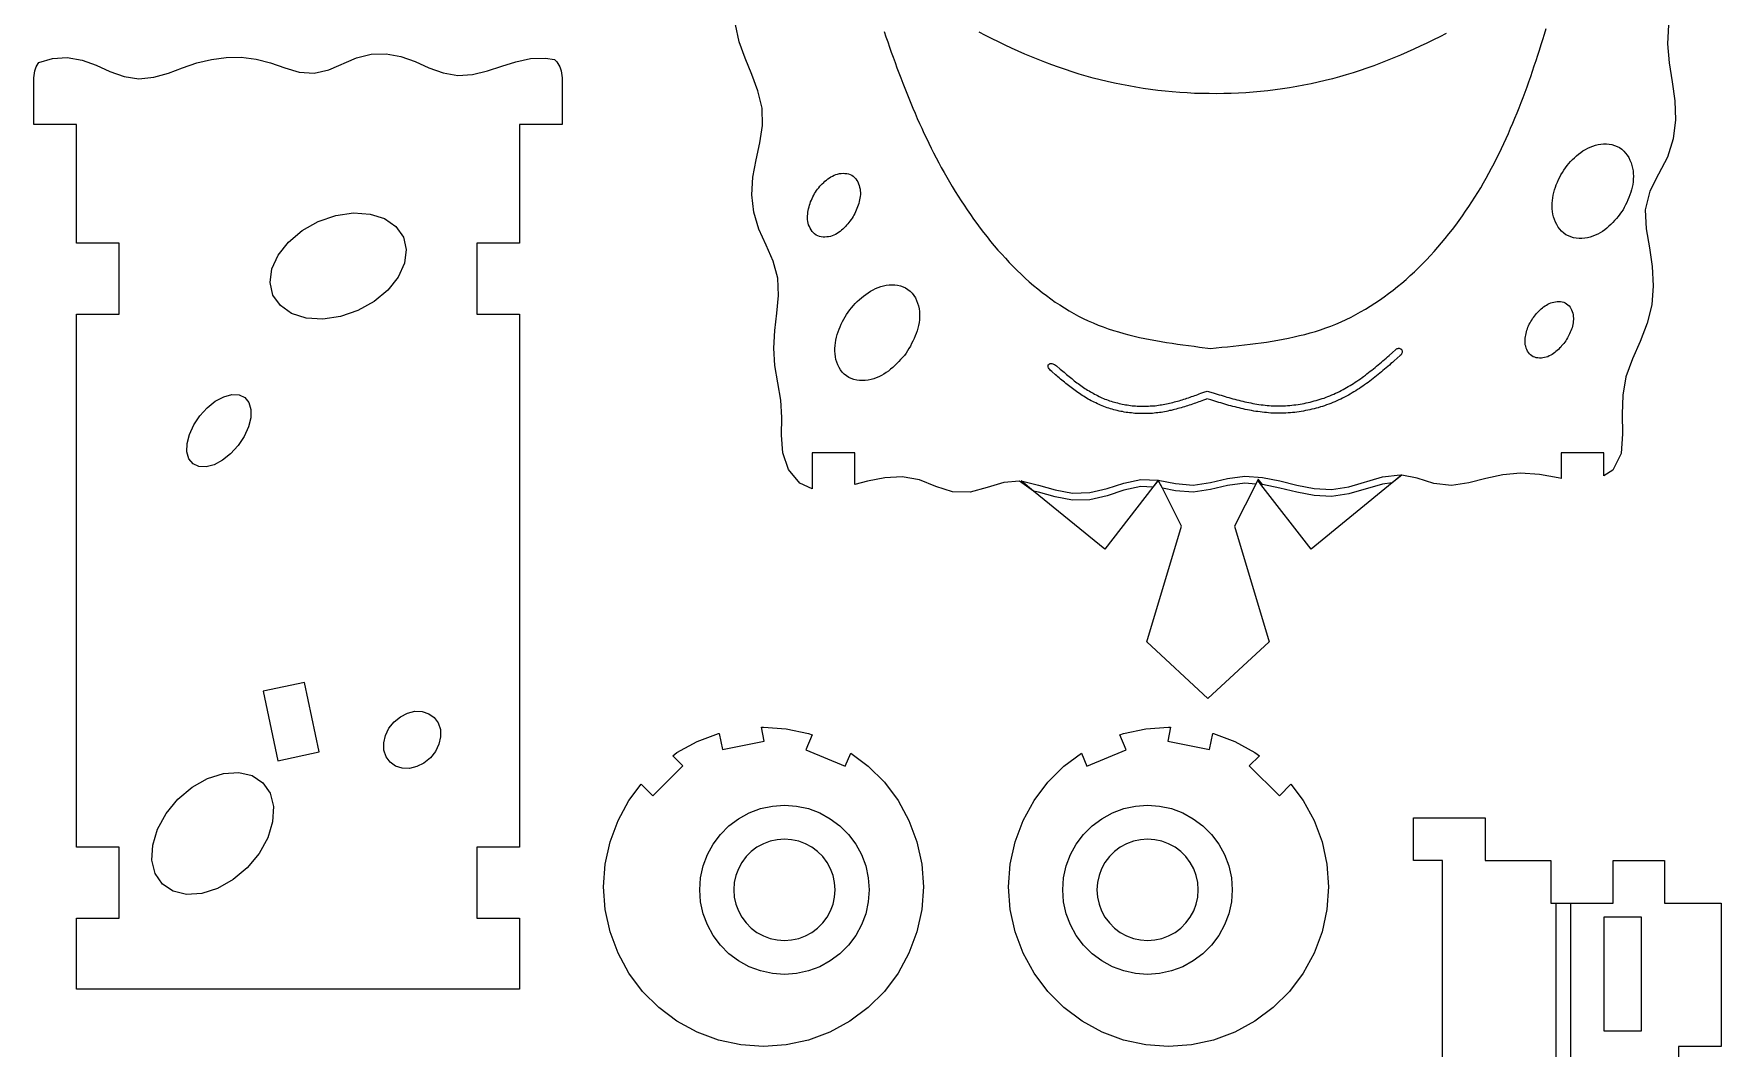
# Model space of a CAD drawing. Extents: x 2 to 268, y 5 to 228.
# Drawn here: x 148.1 to 266.9, y 86.3 to 157.7 of the extents above; entities that cross this region are included whole.
import ezdxf

# ---------------------------------------------------------------- set-up
doc = ezdxf.new("R2010")
doc.units = 0
doc.layers.add('CUT', color=62, linetype='CONTINUOUS')
doc.layers.add('ENGRAVE', color=132, linetype='CONTINUOUS')

msp = doc.modelspace()

# ---------------------------------------------------------------- linework, layer by layer
at = {"layer": 'CUT'}
for points in [[(263.2, 158.36), (263.11, 157.02), (263.24, 155.67), (263.46, 154.34), (263.64, 153.01), (263.68, 151.66), (263.52, 150.32), (263.11, 149.04), (262.49, 147.84), (261.88, 146.64), (261.56, 145.34), (261.63, 143.99), (261.85, 142.66), (262.04, 141.33), (262.12, 139.98), (262.01, 138.64), (261.69, 137.34), (261.2, 136.07), (260.65, 134.83), (260.19, 133.58), (259.97, 132.28), (259.93, 130.94), (259.95, 129.55), (259.85, 128.17), (259.27, 126.99), (258.63, 126.6), (258.63, 128.21), (255.63, 128.21), (255.63, 126.42), (255.43, 126.46), (254.11, 126.7), (252.77, 126.78), (251.54, 126.66), (250.33, 126.42), (249.13, 126.11), (247.91, 125.92), (246.68, 126.06), (245.5, 126.43), (244.41, 126.64), (244.4, 126.64), (243.74, 126.1), (238.03, 121.43), (234.49, 126), (234.61, 125.99), (234.3, 126.36), (234.13, 126.02), (232.63, 123.06), (235.08, 114.92), (230.77, 110.91), (226.46, 114.92), (228.91, 123.06), (227.56, 125.74), (227.27, 126.27), (226.9, 125.81), (223.51, 121.43), (218.5, 125.53), (217.5, 126.23), (216.4, 126.14), (215.22, 125.78), (214.02, 125.46), (212.79, 125.47), (211.61, 125.85), (210.47, 126.31), (209.25, 126.53), (208.02, 126.45), (206.8, 126.23), (205.91, 125.98), (205.91, 128.21), (202.91, 128.21), (202.91, 125.69), (202.05, 126.09), (201.23, 127.04), (200.85, 128.21), (200.76, 129.46), (200.77, 130.7), (200.7, 131.93), (200.48, 133.14), (200.27, 134.37), (200.2, 135.6), (200.28, 136.83), (200.43, 138.05), (200.53, 139.29), (200.49, 140.53), (200.16, 141.71), (199.66, 142.84), (199.16, 143.97), (198.8, 145.16), (198.65, 146.39), (198.74, 147.62), (198.97, 148.84), (199.23, 150.04), (199.41, 151.27), (199.38, 152.5), (199.09, 153.71), (198.66, 154.87), (198.18, 156.01), (197.76, 157.17), (197.51, 158.38)], [(207.98, 157.88), (208.1, 157.52), (208.23, 157.16), (208.35, 156.79), (208.48, 156.43), (208.61, 156.07), (208.74, 155.7), (208.87, 155.34), (209.01, 154.98), (209.14, 154.62), (209.28, 154.26), (209.42, 153.9), (209.56, 153.55), (209.71, 153.19), (209.85, 152.83), (210, 152.48), (210.15, 152.13), (210.31, 151.77), (210.46, 151.42), (210.62, 151.07), (210.78, 150.72), (210.95, 150.37), (211.12, 150.03), (211.29, 149.68), (211.46, 149.34), (211.64, 148.99), (211.82, 148.65), (212, 148.31), (212.19, 147.97), (212.38, 147.64), (212.57, 147.3), (212.77, 146.97), (212.97, 146.63), (213.18, 146.3), (213.39, 145.97), (213.6, 145.65), (213.82, 145.32), (214.05, 145), (214.27, 144.68), (214.5, 144.36), (214.74, 144.04), (214.98, 143.73), (215.22, 143.42), (215.47, 143.11), (215.73, 142.8), (215.98, 142.5), (216.25, 142.21), (216.51, 141.92), (216.78, 141.63), (217.05, 141.35), (217.33, 141.07), (217.62, 140.8), (217.9, 140.53), (218.19, 140.27), (218.49, 140.01), (218.79, 139.77), (219.09, 139.52), (219.4, 139.29), (219.71, 139.06), (220.02, 138.84), (220.34, 138.63), (220.66, 138.42), (220.99, 138.22), (221.32, 138.04), (221.66, 137.85), (221.99, 137.68), (222.34, 137.52), (222.68, 137.37), (223.03, 137.22), (223.39, 137.09), (223.74, 136.96), (224.11, 136.84), (224.47, 136.73), (224.84, 136.62), (225.21, 136.53), (225.58, 136.44), (225.95, 136.35), (226.33, 136.27), (226.71, 136.19), (227.09, 136.12), (227.47, 136.05), (227.85, 135.99), (228.24, 135.93), (228.63, 135.87), (229.01, 135.82), (229.4, 135.77), (229.79, 135.72), (230.18, 135.67), (230.96, 135.57), (231.75, 135.65), (232.15, 135.69), (232.55, 135.73), (232.94, 135.77), (233.34, 135.82), (233.73, 135.86), (234.12, 135.91), (234.51, 135.97), (234.9, 136.02), (235.29, 136.09), (235.68, 136.15), (236.06, 136.22), (236.45, 136.3), (236.83, 136.38), (237.21, 136.47), (237.58, 136.56), (237.96, 136.66), (238.33, 136.77), (238.7, 136.89), (239.06, 137.01), (239.42, 137.15), (239.78, 137.29), (240.14, 137.44), (240.49, 137.6), (240.84, 137.77), (241.18, 137.95), (241.52, 138.14), (241.86, 138.33), (242.19, 138.54), (242.52, 138.75), (242.85, 138.97), (243.17, 139.2), (243.49, 139.43), (243.8, 139.67), (244.11, 139.92), (244.41, 140.17), (244.72, 140.43), (245.01, 140.7), (245.3, 140.97), (245.59, 141.24), (245.88, 141.53), (246.15, 141.81), (246.43, 142.11), (246.7, 142.4), (246.96, 142.7), (247.22, 143.01), (247.48, 143.31), (247.73, 143.63), (247.98, 143.94), (248.22, 144.26), (248.45, 144.58), (248.68, 144.9), (248.91, 145.23), (249.13, 145.56), (249.35, 145.89), (249.56, 146.22), (249.76, 146.55), (249.97, 146.89), (250.16, 147.23), (250.36, 147.57), (250.55, 147.91), (250.73, 148.26), (250.91, 148.6), (251.09, 148.95), (251.26, 149.3), (251.43, 149.65), (251.6, 150), (251.76, 150.36), (251.92, 150.71), (252.08, 151.07), (252.23, 151.43), (252.38, 151.79), (252.53, 152.15), (252.67, 152.52), (252.82, 152.88), (252.95, 153.25), (253.09, 153.61), (253.23, 153.98), (253.36, 154.35), (253.49, 154.72), (253.62, 155.09), (253.74, 155.46), (253.87, 155.84), (253.99, 156.21), (254.11, 156.58), (254.23, 156.96), (254.35, 157.33), (254.46, 157.71), (254.58, 158.09)], [(247.55, 157.75), (247.09, 157.52), (246.64, 157.29), (246.18, 157.07), (245.72, 156.85), (245.26, 156.64), (244.79, 156.43), (244.33, 156.23), (243.86, 156.03), (243.39, 155.84), (242.91, 155.65), (242.44, 155.48), (241.96, 155.31), (241.48, 155.14), (241, 154.98), (240.51, 154.83), (240.02, 154.69), (239.53, 154.56), (239.03, 154.43), (238.54, 154.31), (238.04, 154.2), (237.53, 154.1), (237.03, 154.01), (236.52, 153.92), (236.01, 153.84), (235.5, 153.77), (234.99, 153.71), (234.47, 153.66), (233.96, 153.61), (233.44, 153.58), (232.93, 153.55), (232.41, 153.52), (231.89, 153.51), (231.37, 153.5), (230.85, 153.51), (230.33, 153.52), (229.82, 153.53), (229.3, 153.56), (228.78, 153.59), (228.26, 153.63), (227.75, 153.68), (227.23, 153.74), (226.72, 153.81), (226.21, 153.88), (225.7, 153.96), (225.19, 154.05), (224.68, 154.15), (224.18, 154.25), (223.68, 154.37), (223.18, 154.49), (222.68, 154.61), (222.19, 154.75), (221.7, 154.89), (221.21, 155.05), (220.73, 155.2), (220.25, 155.37), (219.77, 155.54), (219.29, 155.72), (218.82, 155.91), (218.35, 156.1), (217.88, 156.3), (217.42, 156.5), (216.95, 156.71), (216.49, 156.93), (216.03, 157.15), (215.57, 157.37), (215.12, 157.6), (214.66, 157.83)], [(247.29, 85.42), (247.29, 99.52), (245.25, 99.52), (245.25, 102.52), (250.29, 102.52), (250.29, 99.52), (254.91, 99.52), (254.91, 96.52), (256.29, 96.52), (256.29, 96.52), (259.29, 96.52), (259.29, 99.52), (262.9, 99.52), (262.9, 96.52), (266.9, 96.52), (266.9, 86.42), (263.9, 86.42), (263.9, 81.42)]]:
    msp.add_lwpolyline(points, dxfattribs=at)
for points in [[(182.31, 137.98), (182.31, 100.45), (179.31, 100.45), (179.31, 95.45), (182.31, 95.45), (182.31, 90.45), (151.11, 90.45), (151.11, 95.45), (154.11, 95.45), (154.11, 100.45), (151.11, 100.45), (151.11, 137.98), (154.11, 137.98), (154.11, 142.98), (151.11, 142.98), (151.11, 151.33), (148.11, 151.33), (148.11, 154.43), (148.11, 154.62), (148.13, 154.79), (148.15, 154.96), (148.18, 155.11), (148.23, 155.26), (148.28, 155.39), (148.34, 155.52), (148.41, 155.64), (148.46, 155.71), (149.42, 155.98), (150.47, 156.06), (151.51, 155.88), (152.5, 155.51), (153.47, 155.07), (154.48, 154.72), (155.51, 154.56), (156.56, 154.67), (157.59, 154.95), (158.58, 155.32), (159.58, 155.67), (160.61, 155.91), (161.66, 156.05), (162.71, 156.07), (163.76, 155.95), (164.78, 155.69), (165.78, 155.33), (166.8, 155.02), (167.84, 154.95), (168.87, 155.18), (170.83, 156.03), (171.86, 156.28), (172.91, 156.31), (173.95, 156.13), (174.95, 155.78), (175.92, 155.34), (176.92, 154.97), (177.96, 154.79), (179, 154.87), (180.04, 155.11), (181.05, 155.44), (182.05, 155.76), (183.09, 155.98), (184.13, 156.02), (184.76, 155.92), (184.84, 155.85), (184.93, 155.75), (185.01, 155.64), (185.08, 155.52), (185.14, 155.39), (185.19, 155.26), (185.23, 155.11), (185.27, 154.96), (185.29, 154.79), (185.3, 154.62), (185.31, 154.43), (185.31, 151.33), (182.31, 151.33), (182.31, 142.98), (179.31, 142.98), (179.31, 137.98)], [(167.18, 112.05), (164.25, 111.44), (165.28, 106.54), (168.21, 107.16)], [(207.99, 90.29), (206.85, 89.16), (205.57, 88.2), (204.16, 87.43), (202.65, 86.87), (201.08, 86.53), (199.48, 86.41), (197.88, 86.53), (196.31, 86.87), (194.8, 87.43), (193.39, 88.2), (192.11, 89.16), (190.97, 90.29), (190.01, 91.58), (189.24, 92.99), (188.68, 94.49), (188.34, 96.06), (188.22, 97.66), (188.34, 99.26), (188.68, 100.83), (189.24, 102.33), (190.01, 103.74), (190.86, 104.88), (191.68, 104.06), (193.8, 106.19), (193.09, 106.89), (193.39, 107.12), (194.8, 107.89), (196.31, 108.45), (196.37, 108.46), (196.59, 107.34), (199.53, 107.91), (199.34, 108.9), (199.48, 108.9), (201.08, 108.79), (202.65, 108.45), (202.9, 108.36), (202.47, 107.31), (205.23, 106.16), (205.62, 107.08), (206.85, 106.16), (207.99, 105.02), (208.95, 103.74), (209.72, 102.33), (210.28, 100.83), (210.62, 99.26), (210.74, 97.66), (210.62, 96.06), (210.28, 94.49), (209.72, 92.99), (208.95, 91.58)], [(237.47, 103.74), (238.24, 102.33), (238.8, 100.83), (239.14, 99.26), (239.25, 97.66), (239.14, 96.06), (238.8, 94.49), (238.24, 92.99), (237.47, 91.58), (236.5, 90.29), (235.37, 89.16), (234.08, 88.2), (232.67, 87.43), (231.17, 86.87), (229.6, 86.53), (228, 86.41), (226.39, 86.53), (224.82, 86.87), (223.32, 87.43), (221.91, 88.2), (220.62, 89.16), (219.49, 90.29), (218.53, 91.58), (217.75, 92.99), (217.19, 94.49), (216.85, 96.06), (216.74, 97.66), (216.85, 99.26), (217.19, 100.83), (217.75, 102.33), (218.53, 103.74), (219.49, 105.02), (220.62, 106.16), (221.86, 107.08), (222.24, 106.16), (225.01, 107.31), (224.57, 108.36), (224.82, 108.45), (226.39, 108.79), (228, 108.9), (228.13, 108.9), (227.94, 107.91), (230.88, 107.34), (231.11, 108.46), (231.17, 108.45), (232.67, 107.89), (234.08, 107.12), (234.39, 106.89), (233.68, 106.19), (235.8, 104.06), (236.61, 104.88)]]:
    msp.add_lwpolyline(points, close=True, dxfattribs=at)
at = {"layer": 'ENGRAVE'}
for points in [[(182.31, 137.98), (182.31, 100.45), (179.31, 100.45), (179.31, 95.45), (182.31, 95.45), (182.31, 90.45), (151.11, 90.45), (151.11, 95.45), (154.11, 95.45), (154.11, 100.45), (151.11, 100.45), (151.11, 137.98), (154.11, 137.98), (154.11, 142.98), (151.11, 142.98), (151.11, 151.33), (148.11, 151.33), (148.11, 154.43), (148.11, 154.62), (148.13, 154.79), (148.15, 154.96), (148.18, 155.11), (148.23, 155.26), (148.28, 155.39), (148.34, 155.52), (148.41, 155.64), (148.46, 155.71), (149.42, 155.98), (150.47, 156.06), (151.51, 155.88), (152.5, 155.51), (153.47, 155.07), (154.48, 154.72), (155.51, 154.56), (156.56, 154.67), (157.59, 154.95), (158.58, 155.32), (159.58, 155.67), (160.61, 155.91), (161.66, 156.05), (162.71, 156.07), (163.76, 155.95), (164.78, 155.69), (165.78, 155.33), (166.8, 155.02), (167.84, 154.95), (168.87, 155.18), (170.83, 156.03), (171.86, 156.28), (172.91, 156.31), (173.95, 156.13), (174.95, 155.78), (175.92, 155.34), (176.92, 154.97), (177.96, 154.79), (179, 154.87), (180.04, 155.11), (181.05, 155.44), (182.05, 155.76), (183.09, 155.98), (184.13, 156.02), (184.76, 155.92), (184.84, 155.85), (184.93, 155.75), (185.01, 155.64), (185.08, 155.52), (185.14, 155.39), (185.19, 155.26), (185.23, 155.11), (185.27, 154.96), (185.29, 154.79), (185.3, 154.62), (185.31, 154.43), (185.31, 151.33), (182.31, 151.33), (182.31, 142.98), (179.31, 142.98), (179.31, 137.98)], [(258.21, 143.62), (258.04, 143.54), (257.86, 143.47), (257.67, 143.41), (257.48, 143.36), (257.29, 143.33), (257.09, 143.32), (256.9, 143.32), (256.7, 143.33), (256.51, 143.37), (256.32, 143.42), (256.14, 143.49), (255.97, 143.58), (255.82, 143.69), (255.67, 143.82), (255.54, 143.96), (255.42, 144.12), (255.32, 144.29), (255.23, 144.46), (255.16, 144.64), (255.1, 144.83), (255.06, 145.02), (255.02, 145.21), (255.01, 145.4), (255, 145.59), (255.01, 145.79), (255.02, 145.98), (255.05, 146.17), (255.08, 146.36), (255.12, 146.55), (255.17, 146.74), (255.23, 146.92), (255.29, 147.1), (255.37, 147.28), (255.44, 147.46), (255.53, 147.63), (255.62, 147.8), (255.72, 147.96), (255.82, 148.12), (255.93, 148.28), (256.05, 148.44), (256.17, 148.59), (256.29, 148.73), (256.43, 148.87), (256.57, 149), (256.71, 149.13), (256.86, 149.25), (257.01, 149.37), (257.17, 149.48), (257.34, 149.58), (257.51, 149.67), (257.68, 149.75), (257.86, 149.82), (258.05, 149.88), (258.23, 149.93), (258.43, 149.96), (258.62, 149.98), (258.82, 149.98), (259.01, 149.96), (259.21, 149.92), (259.39, 149.87), (259.57, 149.8), (259.74, 149.71), (259.9, 149.6), (260.04, 149.47), (260.17, 149.33), (260.29, 149.17), (260.39, 149.01), (260.48, 148.83), (260.56, 148.65), (260.62, 148.46), (260.66, 148.27), (260.7, 148.08), (260.71, 147.89), (260.72, 147.7), (260.71, 147.5), (260.7, 147.31), (260.67, 147.12), (260.63, 146.93), (260.59, 146.75), (260.53, 146.57), (260.47, 146.39), (260.4, 146.21), (260.33, 146.03), (260.25, 145.85), (260.17, 145.68), (260.08, 145.5), (260, 145.33), (259.88, 145.18), (259.76, 145.02), (259.64, 144.87), (259.52, 144.72), (259.4, 144.58), (259.27, 144.44), (259.14, 144.3), (259, 144.17), (258.85, 144.04), (258.7, 143.92), (258.55, 143.81), (258.38, 143.71)], [(206.25, 146.03), (206.22, 145.91), (206.19, 145.78), (206.15, 145.66), (206.11, 145.54), (206.06, 145.43), (206.01, 145.31), (205.96, 145.19), (205.91, 145.08), (205.85, 144.96), (205.8, 144.85), (205.72, 144.74), (205.65, 144.64), (205.57, 144.54), (205.49, 144.44), (205.41, 144.34), (205.33, 144.24), (205.25, 144.15), (205.16, 144.06), (205.07, 143.97), (204.97, 143.89), (204.87, 143.81), (204.77, 143.73), (204.66, 143.67), (204.55, 143.6), (204.43, 143.55), (204.31, 143.5), (204.19, 143.46), (204.06, 143.44), (203.93, 143.42), (203.8, 143.41), (203.67, 143.41), (203.54, 143.43), (203.42, 143.45), (203.3, 143.5), (203.18, 143.55), (203.08, 143.63), (202.99, 143.71), (202.9, 143.81), (202.83, 143.92), (202.76, 144.03), (202.71, 144.15), (202.66, 144.27), (202.63, 144.4), (202.61, 144.52), (202.59, 144.65), (202.58, 144.78), (202.59, 144.9), (202.6, 145.03), (202.61, 145.16), (202.63, 145.28), (202.66, 145.41), (202.69, 145.53), (202.72, 145.66), (202.76, 145.78), (202.8, 145.9), (202.85, 146.02), (202.9, 146.13), (202.96, 146.25), (203.02, 146.36), (203.08, 146.47), (203.15, 146.58), (203.22, 146.68), (203.29, 146.79), (203.37, 146.89), (203.45, 146.99), (203.54, 147.08), (203.62, 147.17), (203.72, 147.26), (203.81, 147.35), (203.91, 147.43), (204.01, 147.51), (204.12, 147.58), (204.22, 147.65), (204.34, 147.71), (204.45, 147.76), (204.57, 147.81), (204.69, 147.85), (204.82, 147.88), (204.95, 147.9), (205.08, 147.91), (205.21, 147.9), (205.34, 147.89), (205.46, 147.86), (205.58, 147.82), (205.7, 147.76), (205.8, 147.69), (205.89, 147.6), (205.98, 147.51), (206.05, 147.4), (206.12, 147.29), (206.17, 147.17), (206.22, 147.04), (206.25, 146.92), (206.28, 146.79), (206.29, 146.67), (206.3, 146.54), (206.3, 146.41), (206.29, 146.28), (206.27, 146.16)], [(167.28, 137.71), (166.26, 138.03), (165.47, 138.59), (164.95, 139.33), (164.75, 140.21), (164.87, 141.17), (165.31, 142.14), (166.04, 143.06), (167, 143.87), (168.14, 144.5), (169.38, 144.93), (170.62, 145.11), (171.8, 145.03), (172.81, 144.71), (173.61, 144.16), (174.13, 143.41), (174.33, 142.53), (174.21, 141.57), (173.77, 140.6), (173.04, 139.68), (172.07, 138.87), (170.93, 138.24), (169.7, 137.82), (168.45, 137.64)], [(205.33, 137.97), (205.44, 138.13), (205.56, 138.29), (205.68, 138.44), (205.81, 138.59), (205.94, 138.74), (206.08, 138.88), (206.23, 139.01), (206.37, 139.14), (206.53, 139.26), (206.69, 139.38), (206.85, 139.49), (207.02, 139.6), (207.19, 139.69), (207.37, 139.78), (207.55, 139.86), (207.74, 139.92), (207.93, 139.98), (208.12, 140.02), (208.32, 140.04), (208.52, 140.05), (208.72, 140.04), (208.92, 140.02), (209.12, 139.97), (209.31, 139.91), (209.48, 139.83), (209.65, 139.72), (209.8, 139.6), (209.94, 139.46), (210.06, 139.3), (210.17, 139.13), (210.25, 138.95), (210.33, 138.76), (210.39, 138.57), (210.43, 138.37), (210.46, 138.18), (210.47, 137.98), (210.47, 137.78), (210.46, 137.58), (210.43, 137.39), (210.4, 137.19), (210.35, 137), (210.3, 136.81), (210.23, 136.63), (210.16, 136.45), (210.08, 136.27), (210, 136.09), (209.91, 135.92), (209.82, 135.74), (209.72, 135.57), (209.62, 135.4), (209.53, 135.23), (209.4, 135.08), (209.27, 134.93), (209.13, 134.78), (209, 134.64), (208.86, 134.5), (208.72, 134.36), (208.58, 134.23), (208.43, 134.1), (208.28, 133.98), (208.12, 133.87), (207.95, 133.76), (207.78, 133.66), (207.61, 133.57), (207.42, 133.5), (207.24, 133.43), (207.05, 133.38), (206.85, 133.34), (206.65, 133.32), (206.45, 133.31), (206.25, 133.32), (206.05, 133.34), (205.85, 133.39), (205.66, 133.45), (205.49, 133.53), (205.32, 133.63), (205.17, 133.76), (205.03, 133.9), (204.91, 134.06), (204.8, 134.23), (204.71, 134.41), (204.64, 134.6), (204.58, 134.79), (204.54, 134.98), (204.52, 135.18), (204.5, 135.38), (204.5, 135.57), (204.52, 135.77), (204.54, 135.97), (204.58, 136.16), (204.62, 136.36), (204.67, 136.55), (204.73, 136.74), (204.8, 136.92), (204.87, 137.1), (204.95, 137.28), (205.04, 137.46), (205.13, 137.63), (205.23, 137.8)], [(256.49, 137.48), (256.47, 137.37), (256.45, 137.26), (256.43, 137.14), (256.4, 137.03), (256.36, 136.93), (256.32, 136.82), (256.28, 136.72), (256.23, 136.61), (256.18, 136.51), (256.13, 136.41), (256.08, 136.31), (256.02, 136.2), (255.97, 136.1), (255.9, 136.01), (255.82, 135.92), (255.75, 135.84), (255.67, 135.75), (255.6, 135.67), (255.52, 135.58), (255.44, 135.5), (255.36, 135.42), (255.27, 135.35), (255.18, 135.28), (255.09, 135.21), (254.99, 135.15), (254.9, 135.09), (254.79, 135.04), (254.69, 134.99), (254.58, 134.96), (254.47, 134.93), (254.35, 134.91), (254.24, 134.89), (254.12, 134.89), (254, 134.9), (253.88, 134.92), (253.77, 134.95), (253.67, 134.99), (253.57, 135.05), (253.48, 135.12), (253.4, 135.2), (253.33, 135.29), (253.26, 135.39), (253.21, 135.49), (253.17, 135.6), (253.14, 135.72), (253.11, 135.83), (253.1, 135.94), (253.09, 136.06), (253.09, 136.17), (253.1, 136.29), (253.12, 136.4), (253.14, 136.51), (253.16, 136.63), (253.19, 136.74), (253.22, 136.85), (253.26, 136.96), (253.3, 137.06), (253.34, 137.17), (253.39, 137.27), (253.45, 137.37), (253.5, 137.47), (253.56, 137.57), (253.62, 137.67), (253.69, 137.76), (253.75, 137.85), (253.82, 137.94), (253.9, 138.03), (253.98, 138.11), (254.06, 138.2), (254.14, 138.27), (254.22, 138.35), (254.31, 138.42), (254.4, 138.49), (254.5, 138.56), (254.6, 138.62), (254.7, 138.68), (254.8, 138.73), (254.9, 138.77), (255.01, 138.81), (255.12, 138.84), (255.24, 138.86), (255.35, 138.88), (255.47, 138.88), (255.59, 138.87), (255.7, 138.85), (255.82, 138.82), (255.92, 138.78), (256.02, 138.72), (256.11, 138.65), (256.19, 138.57), (256.26, 138.48), (256.32, 138.38), (256.37, 138.28), (256.42, 138.17), (256.45, 138.05), (256.47, 137.94), (256.49, 137.83), (256.5, 137.71), (256.5, 137.6)], [(223.79, 131.36), (223.68, 131.4), (223.56, 131.44), (223.44, 131.48), (223.33, 131.53), (223.21, 131.57), (223.1, 131.62), (222.99, 131.67), (222.87, 131.73), (222.76, 131.78), (222.66, 131.83), (222.55, 131.89), (222.44, 131.95), (222.33, 132.01), (222.23, 132.07), (222.13, 132.13), (222.02, 132.2), (221.92, 132.26), (221.82, 132.33), (221.72, 132.4), (221.62, 132.46), (221.52, 132.53), (221.43, 132.6), (221.33, 132.67), (221.23, 132.75), (221.14, 132.82), (221.04, 132.89), (220.95, 132.96), (220.85, 133.04), (220.76, 133.11), (220.67, 133.19), (220.58, 133.26), (220.49, 133.34), (220.39, 133.41), (220.3, 133.49), (220.21, 133.57), (220.12, 133.64), (220.03, 133.72), (219.77, 133.95), (219.69, 134.01), (219.63, 134.08), (219.59, 134.14), (219.55, 134.2), (219.53, 134.25), (219.51, 134.3), (219.51, 134.35), (219.52, 134.39), (219.53, 134.42), (219.56, 134.45), (219.59, 134.48), (219.63, 134.49), (219.67, 134.5), (219.72, 134.51), (219.78, 134.5), (219.84, 134.49), (219.9, 134.46), (219.97, 134.43), (220.03, 134.39), (220.11, 134.34), (220.37, 134.11), (220.46, 134.04), (220.55, 133.96), (220.64, 133.89), (220.73, 133.81), (220.82, 133.74), (220.91, 133.67), (221, 133.59), (221.09, 133.52), (221.18, 133.45), (221.27, 133.37), (221.36, 133.3), (221.45, 133.23), (221.55, 133.16), (221.64, 133.09), (221.73, 133.03), (221.82, 132.96), (221.92, 132.89), (222.01, 132.83), (222.11, 132.76), (222.2, 132.7), (222.3, 132.64), (222.4, 132.58), (222.5, 132.52), (222.6, 132.46), (222.69, 132.41), (222.79, 132.35), (222.9, 132.3), (223, 132.25), (223.1, 132.19), (223.2, 132.15), (223.31, 132.1), (223.41, 132.05), (223.52, 132.01), (223.63, 131.97), (223.74, 131.93), (223.84, 131.89), (223.95, 131.86), (224.07, 131.82), (224.18, 131.79), (224.29, 131.76), (224.4, 131.73), (224.51, 131.7), (224.63, 131.67), (224.74, 131.65), (224.86, 131.63), (224.97, 131.61), (225.09, 131.59), (225.2, 131.57), (225.32, 131.56), (225.43, 131.54), (225.55, 131.53), (225.66, 131.52), (225.78, 131.51), (225.9, 131.51), (226.01, 131.5), (226.13, 131.5), (226.25, 131.5), (226.36, 131.5), (226.48, 131.5), (226.59, 131.51), (226.71, 131.52), (226.83, 131.52), (226.94, 131.53), (227.06, 131.54), (227.17, 131.56), (227.28, 131.57), (227.4, 131.59), (227.51, 131.61), (227.62, 131.63), (227.74, 131.65), (227.85, 131.67), (227.96, 131.69), (228.07, 131.72), (228.18, 131.75), (228.3, 131.77), (228.41, 131.8), (228.52, 131.83), (228.63, 131.86), (228.74, 131.89), (228.85, 131.93), (228.96, 131.96), (229.07, 131.99), (229.18, 132.03), (229.29, 132.07), (229.4, 132.1), (229.51, 132.14), (229.62, 132.18), (229.73, 132.22), (229.84, 132.25), (229.95, 132.29), (230.06, 132.33), (230.16, 132.37), (230.27, 132.41), (230.49, 132.49), (230.71, 132.57), (231.13, 132.44), (231.27, 132.4), (231.41, 132.36), (231.55, 132.31), (231.69, 132.27), (231.83, 132.23), (231.97, 132.19), (232.11, 132.15), (232.25, 132.11), (232.39, 132.07), (232.53, 132.03), (232.67, 131.99), (232.81, 131.95), (232.95, 131.92), (233.09, 131.88), (233.23, 131.85), (233.37, 131.82), (233.51, 131.79), (233.65, 131.76), (233.8, 131.73), (233.94, 131.7), (234.08, 131.68), (234.22, 131.65), (234.36, 131.63), (234.51, 131.61), (234.65, 131.59), (234.79, 131.58), (234.94, 131.56), (235.08, 131.55), (235.22, 131.54), (235.37, 131.54), (235.51, 131.53), (235.65, 131.53), (235.8, 131.53), (235.95, 131.53), (236.09, 131.53), (236.24, 131.54), (236.38, 131.55), (236.53, 131.56), (236.67, 131.57), (236.82, 131.59), (236.96, 131.61), (237.11, 131.63), (237.25, 131.65), (237.4, 131.67), (237.54, 131.7), (237.68, 131.73), (237.83, 131.76), (237.97, 131.79), (238.11, 131.83), (238.25, 131.87), (238.39, 131.9), (238.53, 131.95), (238.67, 131.99), (238.81, 132.04), (238.95, 132.08), (239.09, 132.13), (239.22, 132.19), (239.36, 132.24), (239.49, 132.3), (239.63, 132.35), (239.76, 132.41), (239.89, 132.47), (240.02, 132.54), (240.15, 132.6), (240.28, 132.67), (240.4, 132.74), (240.53, 132.81), (240.65, 132.88), (240.78, 132.96), (240.9, 133.03), (241.02, 133.11), (241.14, 133.19), (241.26, 133.27), (241.38, 133.35), (241.5, 133.43), (241.62, 133.52), (241.73, 133.6), (241.85, 133.69), (241.96, 133.78), (242.08, 133.87), (242.19, 133.96), (242.31, 134.05), (242.42, 134.14), (242.53, 134.23), (242.64, 134.32), (242.75, 134.41), (242.87, 134.51), (242.98, 134.6), (243.09, 134.7), (243.2, 134.79), (243.31, 134.89), (243.42, 134.99), (243.53, 135.08), (243.75, 135.28), (243.97, 135.47), (244.01, 135.51), (244.05, 135.54), (244.1, 135.56), (244.15, 135.57), (244.19, 135.58), (244.23, 135.58), (244.28, 135.57), (244.32, 135.56), (244.35, 135.53), (244.38, 135.51), (244.41, 135.48), (244.43, 135.44), (244.45, 135.41), (244.45, 135.37), (244.45, 135.32), (244.45, 135.28), (244.43, 135.23), (244.4, 135.18), (244.36, 135.13), (244.31, 135.08), (244.09, 134.88), (243.87, 134.69), (243.76, 134.59), (243.65, 134.5), (243.54, 134.4), (243.43, 134.3), (243.32, 134.21), (243.2, 134.11), (243.09, 134.02), (242.98, 133.92), (242.86, 133.83), (242.75, 133.73), (242.63, 133.64), (242.52, 133.55), (242.4, 133.45), (242.28, 133.36), (242.16, 133.27), (242.04, 133.18), (241.92, 133.1), (241.8, 133.01), (241.68, 132.92), (241.55, 132.84), (241.43, 132.76), (241.3, 132.67), (241.18, 132.59), (241.05, 132.51), (240.92, 132.44), (240.79, 132.36), (240.66, 132.28), (240.52, 132.21), (240.39, 132.14), (240.25, 132.07), (240.12, 132), (239.98, 131.94), (239.84, 131.88), (239.7, 131.82), (239.56, 131.76), (239.41, 131.7), (239.27, 131.64), (239.12, 131.59), (238.98, 131.54), (238.83, 131.49), (238.69, 131.45), (238.54, 131.4), (238.39, 131.36), (238.24, 131.32), (238.09, 131.29), (237.94, 131.25), (237.79, 131.22), (237.64, 131.19), (237.49, 131.16), (237.33, 131.13), (237.18, 131.11), (237.03, 131.09), (236.88, 131.07), (236.72, 131.05), (236.57, 131.04), (236.42, 131.03), (236.26, 131.02), (236.11, 131.01), (235.96, 131.01), (235.8, 131.01), (235.65, 131.01), (235.5, 131.01), (235.34, 131.01), (235.19, 131.02), (235.04, 131.03), (234.89, 131.05), (234.74, 131.06), (234.59, 131.08), (234.44, 131.1), (234.29, 131.12), (234.14, 131.14), (233.99, 131.16), (233.84, 131.19), (233.7, 131.22), (233.55, 131.25), (233.4, 131.28), (233.26, 131.31), (233.11, 131.34), (232.97, 131.38), (232.82, 131.41), (232.68, 131.45), (232.53, 131.49), (232.39, 131.52), (232.25, 131.56), (232.1, 131.6), (231.96, 131.64), (231.82, 131.69), (231.68, 131.73), (231.54, 131.77), (231.4, 131.81), (231.25, 131.86), (231.11, 131.9), (230.97, 131.95), (230.69, 132.03), (230.67, 132), (230.45, 131.92), (230.34, 131.88), (230.23, 131.84), (230.12, 131.8), (230.01, 131.76), (229.9, 131.72), (229.79, 131.69), (229.68, 131.65), (229.57, 131.61), (229.45, 131.57), (229.34, 131.53), (229.23, 131.5), (229.11, 131.46), (229, 131.43), (228.89, 131.39), (228.77, 131.36), (228.66, 131.33), (228.54, 131.3), (228.42, 131.27), (228.31, 131.24), (228.19, 131.21), (228.07, 131.19), (227.95, 131.16), (227.84, 131.14), (227.72, 131.11), (227.6, 131.09), (227.48, 131.07), (227.36, 131.06), (227.23, 131.04), (227.11, 131.03), (226.99, 131.01), (226.87, 131), (226.74, 131), (226.62, 130.99), (226.5, 130.98), (226.37, 130.98), (226.25, 130.98), (226.12, 130.98), (226, 130.98), (225.87, 130.99), (225.75, 130.99), (225.63, 131), (225.5, 131.01), (225.38, 131.03), (225.25, 131.04), (225.13, 131.06), (225.01, 131.07), (224.88, 131.09), (224.76, 131.12), (224.64, 131.14), (224.52, 131.16), (224.39, 131.19), (224.27, 131.22), (224.15, 131.25), (224.03, 131.29), (223.91, 131.32)], [(160.8, 127.38), (160.24, 127.23), (159.73, 127.25), (159.32, 127.44), (159.03, 127.79), (158.89, 128.28), (158.9, 128.87), (159.07, 129.52), (159.37, 130.19), (159.8, 130.83), (160.32, 131.4), (160.89, 131.85), (161.49, 132.17), (162.05, 132.33), (162.56, 132.31), (162.97, 132.11), (163.26, 131.76), (163.4, 131.28), (163.39, 130.69), (163.22, 130.04), (162.92, 129.37), (162.49, 128.73), (161.97, 128.16), (161.4, 127.7)], [(223.67, 125.7), (224.84, 126.08), (226.05, 126.35), (227.27, 126.29), (226.9, 125.81), (226.05, 125.85), (224.84, 125.58), (223.67, 125.2), (222.46, 124.92), (221.23, 124.88), (220.02, 125.11), (218.83, 125.45), (218.5, 125.53), (217.62, 126.24), (218.83, 125.95), (220.02, 125.61), (221.23, 125.38), (222.46, 125.42)], [(240.69, 125.83), (243.06, 126.52), (244.29, 126.67), (244.41, 126.64), (243.74, 126.1), (243.06, 126.02), (240.69, 125.33), (239.47, 125.14), (238.24, 125.21), (237.02, 125.45), (235.82, 125.74), (234.61, 125.99), (234.49, 126), (234.27, 126.29), (234.13, 126.02), (233.37, 126.08), (232.15, 125.91), (230.94, 125.64), (229.72, 125.45), (228.49, 125.55), (227.56, 125.74), (227.27, 126.29), (228.49, 126.05), (229.72, 125.95), (230.94, 126.14), (232.15, 126.41), (233.37, 126.58), (234.61, 126.49), (235.82, 126.24), (237.02, 125.95), (238.24, 125.71), (239.47, 125.64)], [(167.18, 112.05), (164.25, 111.44), (165.28, 106.54), (168.21, 107.16)], [(173.92, 109.64), (174.42, 109.89), (174.94, 110.02), (175.46, 110), (175.92, 109.85), (176.3, 109.58), (176.58, 109.2), (176.74, 108.74), (176.75, 108.23), (176.63, 107.7), (176.39, 107.19), (176.03, 106.74), (175.58, 106.38), (175.08, 106.13), (174.56, 106), (174.04, 106.02), (173.58, 106.16), (173.2, 106.44), (172.92, 106.82), (172.76, 107.28), (172.75, 107.79), (172.86, 108.32), (173.11, 108.83), (173.47, 109.27)], [(158.26, 103.83), (159.26, 104.67), (160.35, 105.29), (161.47, 105.65), (162.54, 105.72), (163.48, 105.49), (164.23, 104.99), (164.74, 104.25), (164.98, 103.31), (164.92, 102.24), (164.58, 101.12), (163.97, 100.01), (163.14, 99.01), (162.14, 98.17), (161.05, 97.55), (159.93, 97.19), (158.86, 97.12), (157.92, 97.35), (157.17, 97.85), (156.66, 98.59), (156.42, 99.53), (156.48, 100.6), (156.82, 101.72), (157.43, 102.83)], [(206.92, 97.45), (206.86, 96.6), (206.68, 95.77), (206.38, 94.98), (205.97, 94.23), (205.46, 93.55), (204.86, 92.95), (204.18, 92.44), (203.44, 92.03), (202.64, 91.74), (201.81, 91.55), (200.96, 91.49), (200.11, 91.55), (199.28, 91.74), (198.48, 92.03), (197.73, 92.44), (197.05, 92.95), (196.45, 93.55), (195.94, 94.23), (195.53, 94.98), (195.24, 95.77), (195.05, 96.6), (194.99, 97.45), (195.05, 98.3), (195.24, 99.13), (195.53, 99.93), (195.94, 100.67), (196.45, 101.35), (197.05, 101.95), (197.73, 102.46), (198.48, 102.87), (199.28, 103.17), (200.11, 103.35), (200.96, 103.41), (201.81, 103.35), (202.64, 103.17), (203.44, 102.87), (204.18, 102.46), (204.86, 101.95), (205.46, 101.35), (205.97, 100.67), (206.38, 99.93), (206.68, 99.13), (206.86, 98.3)], [(232.24, 95.77), (231.94, 94.98), (231.54, 94.23), (231.03, 93.55), (230.42, 92.95), (229.74, 92.44), (229, 92.03), (228.2, 91.74), (227.37, 91.55), (226.52, 91.49), (225.67, 91.55), (224.84, 91.74), (224.04, 92.03), (223.29, 92.44), (222.61, 92.95), (222.01, 93.55), (221.5, 94.23), (221.09, 94.98), (220.8, 95.77), (220.61, 96.6), (220.55, 97.45), (220.61, 98.3), (220.8, 99.13), (221.09, 99.93), (221.5, 100.67), (222.01, 101.35), (222.61, 101.95), (223.29, 102.46), (224.04, 102.87), (224.84, 103.17), (225.67, 103.35), (226.52, 103.41), (227.37, 103.35), (228.2, 103.17), (229, 102.87), (229.74, 102.46), (230.42, 101.95), (231.03, 101.35), (231.54, 100.67), (231.94, 99.93), (232.24, 99.13), (232.42, 98.3), (232.48, 97.45), (232.42, 96.6)], [(197.42, 97.96), (197.39, 97.45), (197.42, 96.94), (197.53, 96.45), (197.71, 95.97), (197.95, 95.52), (198.26, 95.12), (198.62, 94.76), (199.02, 94.45), (199.47, 94.21), (199.95, 94.03), (200.45, 93.92), (200.95, 93.88), (201.46, 93.92), (201.96, 94.03), (202.44, 94.21), (202.88, 94.45), (203.29, 94.76), (203.65, 95.12), (203.96, 95.52), (204.2, 95.97), (204.38, 96.45), (204.48, 96.94), (204.52, 97.45), (204.48, 97.96), (204.38, 98.46), (204.2, 98.93), (203.96, 99.38), (203.65, 99.79), (203.29, 100.15), (202.88, 100.45), (202.44, 100.7), (201.96, 100.87), (201.46, 100.98), (200.95, 101.02), (200.45, 100.98), (199.95, 100.87), (199.47, 100.7), (199.02, 100.45), (198.62, 100.15), (198.26, 99.79), (197.95, 99.38), (197.71, 98.93), (197.53, 98.46)], [(224.59, 100.45), (224.19, 100.15), (223.83, 99.79), (223.52, 99.38), (223.28, 98.93), (223.1, 98.46), (222.99, 97.96), (222.95, 97.45), (222.99, 96.94), (223.1, 96.45), (223.28, 95.97), (223.52, 95.52), (223.83, 95.12), (224.19, 94.76), (224.59, 94.45), (225.04, 94.21), (225.52, 94.03), (226.01, 93.92), (226.52, 93.88), (227.03, 93.92), (227.53, 94.03), (228, 94.21), (228.45, 94.45), (228.86, 94.76), (229.22, 95.12), (229.52, 95.52), (229.77, 95.97), (229.94, 96.45), (230.05, 96.94), (230.09, 97.45), (230.05, 97.96), (229.94, 98.46), (229.77, 98.93), (229.52, 99.38), (229.22, 99.79), (228.86, 100.15), (228.45, 100.45), (228, 100.7), (227.53, 100.87), (227.03, 100.98), (226.52, 101.02), (226.01, 100.98), (225.52, 100.87), (225.04, 100.7)], [(255.29, 71.32), (255.29, 96.52), (256.29, 96.52), (256.29, 71.32)], [(258.65, 87.52), (261.29, 87.52), (261.29, 95.52), (258.65, 95.52)]]:
    msp.add_lwpolyline(points, close=True, dxfattribs=at)

doc.saveas('drawing.dxf')
